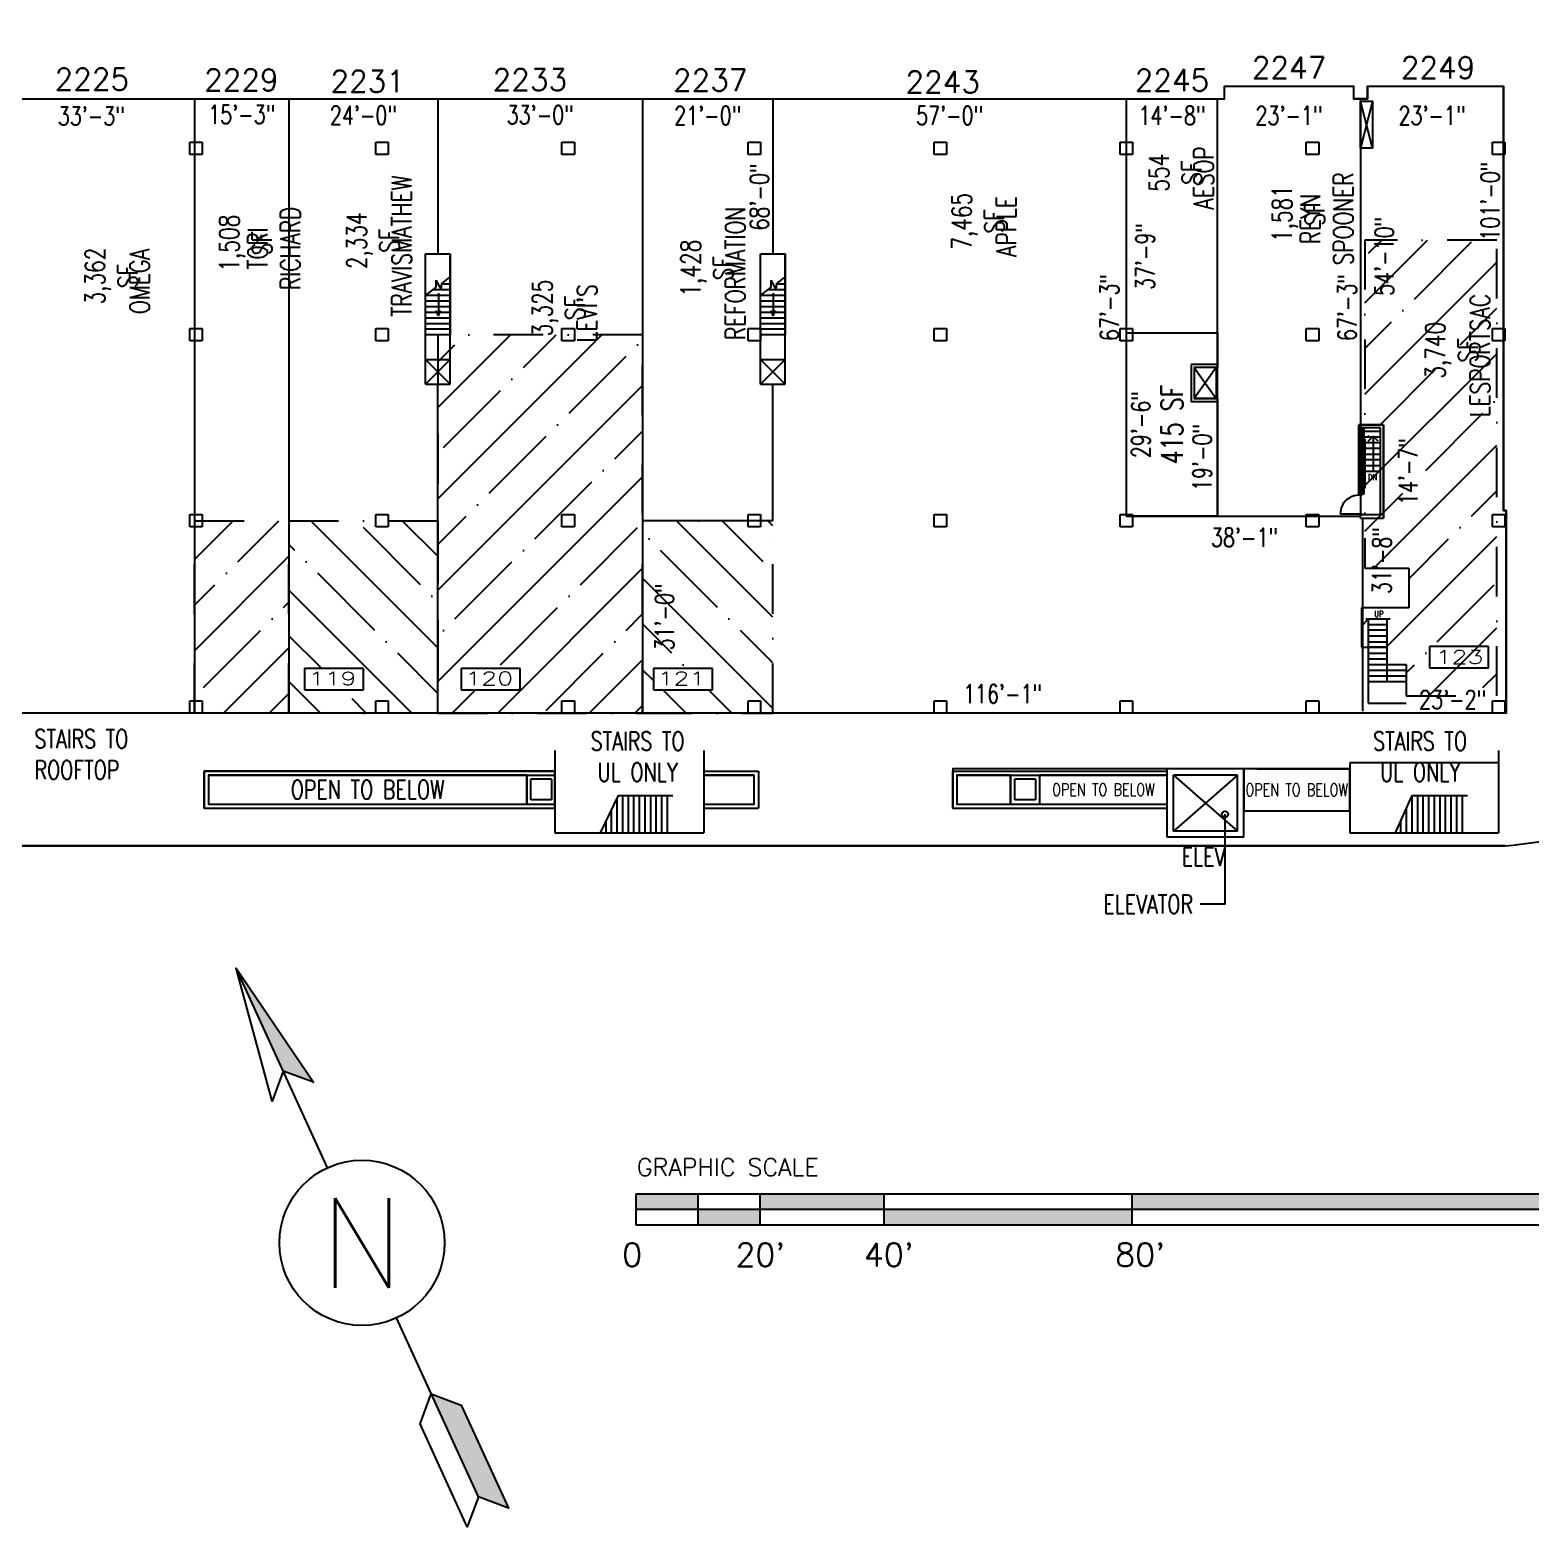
# Model space of a CAD drawing. Extents: x -13345 to 10098, y -1643 to 9113.
# Drawn here: x 5277 to 8181, y -1579 to 1316 of the extents above; entities that cross this region are included whole.
import ezdxf
from ezdxf.enums import TextEntityAlignment as Align

# ---------------------------------------------------------------- set-up
doc = ezdxf.new("R2010")
doc.units = 0
doc.header["$LTSCALE"] = 192
doc.header["$MEASUREMENT"] = 0
doc.linetypes.add('DASHDOT', pattern=[1, 0.5, -0.25, 0, -0.25])
doc.layers.get('0').update_dxf_attribs({"linetype": 'CONTINUOUS'})
doc.layers.get('DEFPOINTS').update_dxf_attribs({"linetype": 'CONTINUOUS'})
for name, color, linetype in [('ARCH-DOORS-INTERIOR', 7, 'CONTINUOUS'), ('ARCH-FEATURES', 2, 'CONTINUOUS'), ('ARCH-OPENINGS-BELOW', 1, 'CONTINUOUS'), ('ARCH-SITE-MISC', 8, 'CONTINUOUS'), ('ARCH-WALLS-EXTERIOR', 5, 'CONTINUOUS'), ('ARCH-WALLS-INTERIOR', 1, 'CONTINUOUS'), ('DIMENSIONS-TENANT', 7, 'CONTINUOUS'), ('FM-SPNO', 3, 'CONTINUOUS'), ('FM-TENANT-SF', 6, 'CONTINUOUS'), ('FM-TEXT-TENANT', 6, 'CONTINUOUS'), ('M-MEZZANINE-BORDER-ZZZ', 254, 'CONTINUOUS'), ('M-MEZZANINE-NUMBER-ZZZ', 254, 'CONTINUOUS'), ('M-MEZZANINE-ZZZ', 254, 'DASHDOT'), ('STRUCTURAL-COLUMNS', 3, 'CONTINUOUS'), ('TENANT-DEMISING', 4, 'CONTINUOUS'), ('TEXT-GENERAL', 2, 'CONTINUOUS')]:
    doc.layers.add(name, color=color, linetype=linetype)
doc.layers.add('COMMON AREA FILL', color=7, linetype='CONTINUOUS', true_color=0xdedede)
doc.styles.add('FMSTXT', font='simplex.shx', dxfattribs={"width": 0.75})
doc.styles.add('SIMPLEX', font='SIMPLEX.shx', dxfattribs={"width": 0.75})
doc.styles.get("Standard").update_dxf_attribs({"font": 'txt.shx', "width": 0.75})
doc.dimstyles.new('LP-SP-MP (without ticks)', dxfattribs={"dimscale": 0, "dimtxt": 36, "dimasz": 12, "dimexe": 8, "dimexo": 8, "dimgap": 8, "dimtad": 1, "dimdec": 0, "dimrnd": 0.0625, "dimzin": 3, "dimdsep": 46, "dimlunit": 4, "dimtxsty": 'Standard', "dimblk1": 'OBLIQUE', "dimblk2": 'OBLIQUE', "dimsah": 1, "dimcen": 0.5, "dimse1": 1, "dimse2": 1, "dimsd1": 1, "dimsd2": 1, "dimclrt": 256, "dimadec": 0, "dimazin": 0, "dimtfac": 6, "dimtdec": 0, "dimtofl": 0, "dimtmove": 0, "dimatfit": 3, "dimldrblk": 'OBLIQUE', "dimfxl": 1, "dimfrac": 2, "dimtolj": 1, "dimtzin": 3, "dimarcsym": 0})

# ---------------------------------------------------------------- blocks, each defined once
blk = doc.blocks.new('UNITSQUARE')
for p, q in [((1, 1), (0, 1)), ((0, 1), (0, 0)), ((1, 0), (1, 1)), ((0, 0), (1, 0))]:
    blk.add_line(p, q)
blk = doc.blocks.new('*D31')
at = {"layer": 'DEFPOINTS', "color": 0, "transparency": 16777216}
for p in [(5778.1, 1182.8), (6066.1, 1182.8), (6066.1, 1124.9)]:
    blk.add_point(p, dxfattribs=at)
at = {"layer": 'DIMENSIONS-TENANT', "transparency": 16777216, "insert": (5922.1, 1150.9), "char_height": 36, "attachment_point": 5}
blk.add_mtext('\\A1;24\'-0"', dxfattribs=at)
blk = doc.blocks.new('_OBLIQUE')
at = {"color": 0, "linetype": 'ByBlock'}
blk.add_line((-0.5, -0.5), (0.5, 0.5), dxfattribs=at)
blk = doc.blocks.new('*U43')
for p, q in [((0, 60), (1920, 60.1)), ((0, 60), (0, 0)), ((120, 60), (120, 0)), ((240, 60), (240, 0)), ((480, 60), (480, 0)), ((960, 60.1), (960, 0.1)), ((1920, 60.1), (1920, 0.1)), ((0, 30), (1920, 30.1)), ((0, 0), (1920, 0.1))]:
    blk.add_line(p, q)
for points in [[(0, 30), (0, 60), (120, 30), (120, 60)], [(240, 30), (240, 60), (480, 30), (480, 60)], [(960, 30.1), (960, 60.1), (1920, 30.1), (1920, 60.1)], [(120, 0), (120, 30), (240, 0), (240, 30)], [(480, 0), (480, 30), (960, 0.1), (960, 30.1)]]:
    blk.add_solid(points)
at = {"style": 'SIMPLEX'}
blk.add_text('GRAPHIC SCALE', height=33.75, dxfattribs=at).set_placement((2.3, 94.6))
for s, p in [('0', (-7, -80.4)), ("20'", (241.1, -80.4)), ("40'", (489.8, -80.4)), ("80'", (975.7, -80.3)), ("160'", (1929.4, -80.3))]:
    blk.add_text(s, height=45, rotation=0.0031, dxfattribs=at).set_placement(p, align=Align.CENTER)
blk = doc.blocks.new('*U45')
at = {"linetype": 'Continuous'}
for points in [[(-152.2, 332), (-94.1, 310.5), (-243.5, 531.2)], [(134, -292.2), (225.3, -491.4), (283.4, -513), (192.1, -313.8)]]:
    blk.add_hatch(color=256, dxfattribs=at).paths.add_polyline_path(points)
for points in [[(-152.2, 332), (-173.8, 273.9), (-243.5, 531.2), (-94.1, 310.5), (-152.2, 332)], [(-66.6, 145.3), (-243.5, 531.2)], [(225.3, -491.4), (66.6, -145.3)], [(134, -292.2), (192.1, -313.8), (283.4, -513), (225.3, -491.4), (203.7, -549.5), (112.4, -350.3), (134, -292.2)]]:
    blk.add_lwpolyline(points, dxfattribs=at)
blk.add_circle((0, 0), 159.8, dxfattribs=at)
at = {"linetype": 'Continuous', "style": 'SIMPLEX'}
blk.add_text('N', height=173.4, dxfattribs=at).set_placement((0, 0), align=Align.MIDDLE_CENTER)
blk = doc.blocks.new('fms4rm')
blk.add_attdef('FMS:RMID', text='', height=12).set_placement((0, 0), align=Align.MIDDLE_CENTER)
blk = doc.blocks.new('*D150')
at = {"layer": 'DEFPOINTS', "color": 0, "transparency": 16777216}
for p in [(5196.1, 1182.8), (5595.3, 1182.8), (5595.3, 1123.5)]:
    blk.add_point(p, dxfattribs=at)
at = {"layer": 'DIMENSIONS-TENANT', "transparency": 16777216, "insert": (5395.7, 1149.5), "char_height": 36, "attachment_point": 5}
blk.add_mtext('\\A1;33\'-3"', dxfattribs=at)
blk = doc.blocks.new('*D151')
at = {"layer": 'DEFPOINTS', "color": 0, "transparency": 16777216}
for p in [(5595.3, 1182.8), (5778.1, 1182.8), (5778.1, 1126.4)]:
    blk.add_point(p, dxfattribs=at)
at = {"layer": 'DIMENSIONS-TENANT', "transparency": 16777216, "insert": (5686.7, 1152.4), "char_height": 36, "attachment_point": 5}
blk.add_mtext('\\A1;15\'-3"', dxfattribs=at)
blk = doc.blocks.new('*D152')
at = {"layer": 'DEFPOINTS', "color": 0, "transparency": 16777216}
for p in [(6066.1, 1182.8), (6462.1, 1182.8), (6462.1, 1125.7)]:
    blk.add_point(p, dxfattribs=at)
at = {"layer": 'DIMENSIONS-TENANT', "transparency": 16777216, "insert": (6264.1, 1151.7), "char_height": 36, "attachment_point": 5}
blk.add_mtext('\\A1;33\'-0"', dxfattribs=at)
blk = doc.blocks.new('*D153')
at = {"layer": 'DEFPOINTS', "color": 0, "transparency": 16777216}
for p in [(6462.1, 1182.8), (6714.1, 1182.8), (6714.1, 1124.4)]:
    blk.add_point(p, dxfattribs=at)
at = {"layer": 'DIMENSIONS-TENANT', "transparency": 16777216, "insert": (6588.1, 1150.4), "char_height": 36, "attachment_point": 5}
blk.add_mtext('\\A1;21\'-0"', dxfattribs=at)
blk = doc.blocks.new('A$C1213074A')
at = {"layer": 'ARCH-FEATURES'}
for p, q in [((80, -252), (80, -120)), ((228, -120), (80, -120)), ((216, -132), (92, -240)), ((92, -132), (216, -240)), ((92, -240), (92, -132)), ((216, -132), (92, -132)), ((216, -240), (216, -132)), ((228, -252), (228, -120)), ((228, -252), (80, -252)), ((216, -240), (92, -240))]:
    blk.add_line(p, q, dxfattribs=at)
at = {"layer": 'TEXT-GENERAL', "style": 'SIMPLEX', "width": 0.75}
blk.add_text('ELEV', height=36, dxfattribs=at).set_placement((150, -289.6), align=Align.MIDDLE_CENTER)
blk = doc.blocks.new('*D205')
at = {"layer": 'DEFPOINTS', "color": 0, "transparency": 16777216}
for p in [(6462.1, 366.8), (6530.4, 366.8), (6462.1, -5.2)]:
    blk.add_point(p, dxfattribs=at)
at = {"layer": 'DIMENSIONS-TENANT', "transparency": 16777216, "insert": (6504.4, 180.8), "char_height": 36, "attachment_point": 5, "rotation": 90}
blk.add_mtext('\\A1;31\'-0"', dxfattribs=at)
blk = doc.blocks.new('*D214')
at = {"layer": 'DEFPOINTS', "color": 0, "transparency": 16777216}
for p in [(6714.1, 1182.8), (7398.1, 1182.8), (7398.1, 1124.4)]:
    blk.add_point(p, dxfattribs=at)
at = {"layer": 'DIMENSIONS-TENANT', "transparency": 16777216, "insert": (7056.1, 1150.4), "char_height": 36, "attachment_point": 5}
blk.add_mtext('\\A1;57\'-0"', dxfattribs=at)
blk = doc.blocks.new('*D215')
at = {"layer": 'DEFPOINTS', "color": 0, "transparency": 16777216}
for p in [(7398.1, 1182.8), (7574.3, 1182.8), (7574.3, 1124.4)]:
    blk.add_point(p, dxfattribs=at)
at = {"layer": 'DIMENSIONS-TENANT', "transparency": 16777216, "insert": (7486.2, 1150.4), "char_height": 36, "attachment_point": 5}
blk.add_mtext('\\A1;14\'-8"', dxfattribs=at)
blk = doc.blocks.new('*D216')
at = {"layer": 'DEFPOINTS', "color": 0, "transparency": 16777216}
for p in [(7574.3, 1182.8), (7850.9, 1182.7), (7850.9, 1124.4)]:
    blk.add_point(p, dxfattribs=at)
at = {"layer": 'DIMENSIONS-TENANT', "transparency": 16777216, "insert": (7712.6, 1150.4), "char_height": 36, "attachment_point": 5}
blk.add_mtext('\\A1;23\'-1"', dxfattribs=at)
blk = doc.blocks.new('*D217')
at = {"layer": 'DEFPOINTS', "color": 0, "transparency": 16777216}
for p in [(8127.7, 1207), (7850.9, 1182.7), (8127.7, 1124.4)]:
    blk.add_point(p, dxfattribs=at)
at = {"layer": 'DIMENSIONS-TENANT', "transparency": 16777216, "insert": (7989.3, 1150.4), "char_height": 36, "attachment_point": 5}
blk.add_mtext('\\A1;23\'-1"', dxfattribs=at)
blk = doc.blocks.new('*D218')
at = {"layer": 'DEFPOINTS', "color": 0, "transparency": 16777216}
for p in [(8127.7, 1207), (8127.7, -5.2), (8127.7, -5.2)]:
    blk.add_point(p, dxfattribs=at)
at = {"layer": 'DIMENSIONS-TENANT', "transparency": 16777216, "insert": (8101.7, 984.9), "char_height": 36, "attachment_point": 5, "rotation": 90}
blk.add_mtext('\\A1;101\'-0"', dxfattribs=at)
blk = doc.blocks.new('*D219')
at = {"layer": 'DEFPOINTS', "color": 0, "transparency": 16777216}
for p in [(7854.9, 6), (6462.1, -5.2), (7854.9, -5.2)]:
    blk.add_point(p, dxfattribs=at)
at = {"layer": 'DIMENSIONS-TENANT', "transparency": 16777216, "insert": (7158.5, 32), "char_height": 36, "attachment_point": 5}
blk.add_mtext('\\A1;116\'-1"', dxfattribs=at)
blk = doc.blocks.new('*D220')
at = {"layer": 'DEFPOINTS', "color": 0, "transparency": 16777216}
for p in [(7398.1, 1182.8), (7391.2, 375.5), (7398.1, 375.5)]:
    blk.add_point(p, dxfattribs=at)
at = {"layer": 'DIMENSIONS-TENANT', "transparency": 16777216, "insert": (7365.2, 779.1), "char_height": 36, "attachment_point": 5, "rotation": 90}
blk.add_mtext('\\A1;67\'-3"', dxfattribs=at)
blk = doc.blocks.new('*D221')
at = {"layer": 'DEFPOINTS', "color": 0, "transparency": 16777216}
for p in [(6714.1, 1182.8), (6714.1, 1182.8), (6714.1, 366.8)]:
    blk.add_point(p, dxfattribs=at)
at = {"layer": 'DIMENSIONS-TENANT', "transparency": 16777216, "insert": (6688.1, 992.9), "char_height": 36, "attachment_point": 5, "rotation": 90}
blk.add_mtext('\\A1;68\'-0"', dxfattribs=at)
blk = doc.blocks.new('*D222')
at = {"layer": 'DEFPOINTS', "color": 0, "transparency": 16777216}
for p in [(7398.1, 375.5), (7854.9, 375.5), (7854.9, 308.6)]:
    blk.add_point(p, dxfattribs=at)
at = {"layer": 'DIMENSIONS-TENANT', "transparency": 16777216, "insert": (7626.5, 334.6), "char_height": 36, "attachment_point": 5}
blk.add_mtext('\\A1;38\'-1"', dxfattribs=at)
blk = doc.blocks.new('*D223')
at = {"layer": 'DEFPOINTS', "color": 0, "transparency": 16777216}
for p in [(7854.9, 374.7), (7854.9, -5.2), (7918.3, -5.2)]:
    blk.add_point(p, dxfattribs=at)
at = {"layer": 'DIMENSIONS-TENANT', "transparency": 16777216, "insert": (7892.3, 289.8), "char_height": 36, "attachment_point": 5, "rotation": 90}
blk.add_mtext('\\A1;31\'-8"', dxfattribs=at)
blk = doc.blocks.new('*D224')
at = {"layer": 'DEFPOINTS', "color": 0, "transparency": 16777216}
for p in [(7854.9, -5.2), (8132.5, -5.2), (8132.5, -5.2)]:
    blk.add_point(p, dxfattribs=at)
at = {"layer": 'DIMENSIONS-TENANT', "transparency": 16777216, "insert": (8029.2, 20.8), "char_height": 36, "attachment_point": 5}
blk.add_mtext('\\A1;23\'-2"', dxfattribs=at)
blk = doc.blocks.new('*D225')
at = {"layer": 'DEFPOINTS', "color": 0, "transparency": 16777216}
for p in [(7892.3, 549.3), (7969, 549.3), (7892.3, 374.7)]:
    blk.add_point(p, dxfattribs=at)
at = {"layer": 'DIMENSIONS-TENANT', "transparency": 16777216, "insert": (7943, 462), "char_height": 36, "attachment_point": 5, "rotation": 90}
blk.add_mtext('\\A1;14\'-7"', dxfattribs=at)
blk = doc.blocks.new('*D226')
at = {"layer": 'DEFPOINTS', "color": 0, "transparency": 16777216}
for p in [(7874.1, 1207), (7850.9, 549.3), (7922.9, 549.3)]:
    blk.add_point(p, dxfattribs=at)
at = {"layer": 'DIMENSIONS-TENANT', "transparency": 16777216, "insert": (7896.9, 878.1), "char_height": 36, "attachment_point": 5, "rotation": 90}
blk.add_mtext('\\A1;54\'-10"', dxfattribs=at)
blk = doc.blocks.new('*D227')
at = {"layer": 'DEFPOINTS', "color": 0, "transparency": 16777216}
for p in [(7850.9, 1182.7), (7850.9, 375.5), (7851, 375.5)]:
    blk.add_point(p, dxfattribs=at)
at = {"layer": 'DIMENSIONS-TENANT', "transparency": 16777216, "insert": (7825, 779.1), "char_height": 36, "attachment_point": 5, "rotation": 90}
blk.add_mtext('\\A1;67\'-3"', dxfattribs=at)
blk = doc.blocks.new('*D643')
at = {"layer": 'DEFPOINTS', "color": 0, "transparency": 16777216}
for p in [(7398.1, 1182.8), (7460.2, 1182.8), (7398.1, 729.9)]:
    blk.add_point(p, dxfattribs=at)
at = {"layer": 'DIMENSIONS-TENANT', "transparency": 16777216, "insert": (7434.2, 877.7), "char_height": 36, "attachment_point": 5, "rotation": 90}
blk.add_mtext('\\A1;37\'-9"', dxfattribs=at)
blk = doc.blocks.new('*D644')
at = {"layer": 'DEFPOINTS', "color": 0, "transparency": 16777216}
for p in [(7398.1, 729.9), (7398.1, 375.5), (7452.1, 375.5)]:
    blk.add_point(p, dxfattribs=at)
at = {"layer": 'DIMENSIONS-TENANT', "transparency": 16777216, "insert": (7426.1, 552.7), "char_height": 36, "attachment_point": 5, "rotation": 90}
blk.add_mtext('\\A1;29\'-6"', dxfattribs=at)
blk = doc.blocks.new('*D645')
at = {"layer": 'DEFPOINTS', "color": 0, "transparency": 16777216}
for p in [(7574.3, 603), (7570.6, 375.5), (7574.3, 375.5)]:
    blk.add_point(p, dxfattribs=at)
at = {"layer": 'DIMENSIONS-TENANT', "transparency": 16777216, "insert": (7544.6, 489.2), "char_height": 36, "attachment_point": 5, "rotation": 90}
blk.add_mtext('\\A1;19\'-0"', dxfattribs=at)

msp = doc.modelspace()

# ---------------------------------------------------------------- hatches: boundary and pattern name
at = {"layer": 'M-MEZZANINE-ZZZ'}
h = msp.add_hatch(dxfattribs=at)
h.set_pattern_fill('ANSI35', color=256, scale=500, style=0)
h.paths.add_polyline_path([(7939, 28.3), (8114.4, 28.3), (8114.4, 909.7), (7859.5, 909.7), (7859.5, 275.3), (7944.3, 275.3), (7944.3, 198.1), (7852.6, 198.1), (7852.6, 122.1), (7901.6, 122.1), (7901.6, 88.8), (7939, 88.8)])
edge = h.paths.add_edge_path(flags=16)
edge.add_line((7984.2, 82.5), (8098.2, 82.5))
edge = h.paths.add_edge_path(flags=16)
edge.add_line((8098.2, 82.5), (8098.2, 123.5))
edge = h.paths.add_edge_path(flags=16)
edge.add_line((8098.2, 123.5), (7984.2, 123.5))
edge = h.paths.add_edge_path(flags=16)
edge.add_line((7984.2, 123.5), (7984.2, 82.5))
h = msp.add_hatch(dxfattribs=at)
h.set_pattern_fill('ANSI35', color=256, scale=500, style=0)
h.paths.add_polyline_path([(6462.1, 726.6), (6066.1, 726.6), (6066.1, -5.2), (6462.1, -5.2)])
h.paths.add_polyline_path([(6225.1, 80.8), (6225.1, 39.8), (6111.1, 39.8), (6111.1, 80.8)])
h = msp.add_hatch(dxfattribs=at)
h.set_pattern_fill('ANSI35', color=256, scale=500, style=0)
h.paths.add_polyline_path([(5595.3, 366.8), (5778.1, 366.8), (5778.1, -5.2), (5595.3, -5.2)])
h = msp.add_hatch(dxfattribs=at)
h.set_pattern_fill('ANSI35', color=256, scale=500, angle=90, style=0)
h.paths.add_polyline_path([(5778.1, 366.8), (6066.1, 366.8), (6066.1, -5.2), (5778.1, -5.2)])
h.paths.add_polyline_path([(5808.1, 39.8), (5808.1, 80.8), (5922.1, 80.8), (5922.1, 39.8)])
h = msp.add_hatch(dxfattribs=at)
h.set_pattern_fill('ANSI35', color=256, scale=500, angle=90, style=0)
h.paths.add_polyline_path([(6714.1, 366.8), (6462.1, 366.8), (6462.1, -5.2), (6714.1, -5.2)])
h.paths.add_polyline_path([(6597.1, 80.8), (6597.1, 39.8), (6483.1, 39.8), (6483.1, 80.8)])

# ---------------------------------------------------------------- linework, layer by layer
at = {"layer": 'ARCH-DOORS-INTERIOR'}
msp.add_line((7811.8, 380.1), (7854.2, 380.1), dxfattribs=at)
msp.add_arc((7847.8, 380.1), 36, 79.7607, 180, dxfattribs=at)
at = {"layer": 'ARCH-FEATURES'}
for p, q in [((7874.1, 1087.5), (7850.9, 1178.5)), ((7874.1, 1178.5), (7850.9, 1087.5)), ((6042, 726.1), (6042, 883)), ((6042, 883), (6089.9, 883)), ((6089.9, 883), (6089.9, 726.1)), ((6690, 883), (6737.9, 883)), ((6690, 726.1), (6690, 883)), ((6737.9, 883), (6737.9, 726.1)), ((6042, 802.3), (6062.4, 817.8)), ((6089.9, 813.2), (6056.4, 813.2)), ((6062.4, 831.8), (6072.2, 813.2)), ((6062.4, 831.8), (6062.4, 817.8)), ((6072.2, 813.2), (6073.5, 826.2)), ((6089.9, 824.1), (6073.3, 824.1)), ((6089.9, 838.7), (6073.5, 826.2)), ((6690, 802.3), (6710.4, 817.8)), ((6737.9, 813.2), (6704.4, 813.2)), ((6710.4, 831.8), (6720.2, 813.2)), ((6710.4, 831.8), (6710.4, 817.8)), ((6720.2, 813.2), (6721.5, 826.2)), ((6737.9, 824.1), (6721.3, 824.1)), ((6737.9, 838.7), (6721.5, 826.2)), ((6089.9, 802.3), (6042, 802.3)), ((6089.9, 791.4), (6042, 791.4)), ((6067, 806.8), (6067, 762.8)), ((6737.9, 802.3), (6690, 802.3)), ((6737.9, 791.4), (6690, 791.4)), ((6715, 806.8), (6715, 762.8)), ((6089.9, 780.5), (6042, 780.5)), ((6089.9, 769.6), (6042, 769.6)), ((6089.9, 758.8), (6042, 758.8)), ((6067, 762.8), (6063, 773.5)), ((6067, 762.8), (6071.3, 773.5)), ((6737.9, 780.5), (6690, 780.5)), ((6737.9, 769.6), (6690, 769.6)), ((6737.9, 758.8), (6690, 758.8)), ((6715, 762.8), (6711, 773.5)), ((6715, 762.8), (6719.3, 773.5)), ((6089.9, 747.9), (6042, 747.9)), ((6089.9, 737), (6042, 737)), ((6089.9, 726.1), (6042, 726.1)), ((6089.9, 726.1), (6042, 726.1)), ((6737.9, 747.9), (6690, 747.9)), ((6737.9, 737), (6690, 737)), ((6737.9, 726.1), (6690, 726.1)), ((6737.9, 726.1), (6690, 726.1)), ((6090.1, 678.8), (6042.1, 630.8)), ((6042.1, 678.8), (6090.1, 630.8)), ((6738.1, 678.8), (6690.1, 630.8)), ((6690.1, 678.8), (6738.1, 630.8)), ((7529.3, 663), (7571.4, 603)), ((7571.4, 663), (7529.3, 603)), ((7889.3, 539.2), (7857.3, 539.2)), ((7889.3, 528.3), (7857.3, 528.3)), ((7889.3, 517.3), (7857.3, 517.3)), ((7889.3, 506.2), (7857.3, 506.2)), ((7889.3, 495.2), (7857.3, 495.2)), ((7889.3, 484.3), (7857.3, 484.3)), ((7889.3, 473.3), (7857.3, 473.3)), ((7889.3, 462.2), (7857.3, 462.2)), ((7860.9, 176.8), (7908, 176.8)), ((7866.2, 14.1), (7866.2, 176.8)), ((7901.6, 176.8), (7901.6, 55.8)), ((7901.6, 165.7), (7866.2, 165.7)), ((7901.6, 154.9), (7866.2, 154.9)), ((7901.6, 143.8), (7866.2, 143.8)), ((7866.2, 132.8), (7901.7, 132.8)), ((7901.6, 122.1), (7866.2, 122.1)), ((7866.2, 110.7), (7901.6, 110.7)), ((7866.2, 99.8), (7901.6, 99.8)), ((7866.2, 88.8), (7939, 88.8)), ((7866.2, 77.7), (7939, 77.7)), ((7866.2, 66.7), (7939, 66.7)), ((7866.2, 55.8), (7939, 55.8)), ((7866.2, 14.1), (7939, 14.1)), ((7650.1, -113.2), (7542.1, -113.2)), ((7650.1, -113.2), (7830.1, -113.2)), ((6238.1, -125.2), (6238.1, -181.2)), ((6246.1, -173.2), (6246.1, -133.2)), ((6286.1, -133.2), (6246.1, -133.2)), ((6286.1, -133.2), (6286.1, -173.2)), ((7174.1, -125.2), (7174.1, -181.2)), ((7182.1, -173.2), (7182.1, -133.2)), ((7222.1, -133.2), (7182.1, -133.2)), ((7222.1, -133.2), (7222.1, -173.2)), ((7230.1, -125.2), (7230.1, -181.2)), ((6286.1, -173.2), (6246.1, -173.2)), ((6415.1, -164.8), (6380, -236.8)), ((6412.4, -170.3), (6412.4, -236.8)), ((6415.1, -164.8), (6520.4, -164.8)), ((6423.2, -164.8), (6423.2, -236.8)), ((6434, -164.8), (6434, -236.8)), ((6444.8, -164.8), (6444.8, -236.8)), ((6455.6, -164.8), (6455.6, -236.8)), ((6466.4, -164.8), (6466.4, -236.8)), ((6477.2, -164.8), (6477.2, -236.8)), ((6488, -164.8), (6488, -236.8)), ((6498.8, -164.8), (6498.8, -236.8)), ((6509.6, -164.8), (6509.6, -236.8)), ((7222.1, -173.2), (7182.1, -173.2)), ((7950.4, -164.8), (7917.7, -236.8)), ((7950.1, -164.8), (7950.1, -236.8)), ((7950.4, -164.8), (8058.1, -164.8)), ((7960.9, -164.8), (7960.9, -236.8)), ((7971.7, -164.8), (7971.7, -236.8)), ((7982.5, -164.8), (7982.5, -236.8)), ((7993.3, -164.8), (7993.3, -236.8)), ((8004.1, -164.8), (8004.1, -236.8)), ((8014.9, -164.8), (8014.9, -236.8)), ((8025.7, -164.8), (8025.7, -236.8)), ((8036.5, -164.8), (8036.5, -236.8)), ((8047.3, -164.8), (8047.3, -236.8)), ((6401.6, -192.5), (6401.6, -236.8)), ((7625.2, -194), (7830.1, -194)), ((7939.3, -189.3), (7939.3, -236.8)), ((6390.8, -214.6), (6390.8, -236.8)), ((7928.5, -213), (7928.5, -236.8))]:
    msp.add_line(p, q, dxfattribs=at)
for points in [[(7477.2, -113.2), (7062.1, -113.2), (7062.1, -189.2), (7477.2, -189.2)], [(6292.4, -117.2), (5614.1, -117.2), (5614.1, -189.2), (6292.4, -189.2)]]:
    msp.add_lwpolyline(points, close=True, dxfattribs=at)
at = {"layer": 'ARCH-OPENINGS-BELOW'}
for p, q in [((5614.1, -117.2), (6292.4, -117.2)), ((5614.1, -189.2), (5614.1, -117.2)), ((5622.1, -125.2), (6292.4, -125.2)), ((5622.1, -125.2), (5622.1, -181.2)), ((6580.4, -117.2), (6686.1, -117.2)), ((6580.4, -125.2), (6678.1, -125.2)), ((6678.1, -181.2), (6678.1, -125.2)), ((6686.1, -117.2), (6686.1, -189.2)), ((7062.1, -117.2), (7477.2, -117.2)), ((7062.1, -189.2), (7062.1, -117.2)), ((7070.1, -125.2), (7477.2, -125.2)), ((7070.1, -125.2), (7070.1, -181.2)), ((5614.1, -189.2), (6292.4, -189.2)), ((5622.1, -181.2), (6292.4, -181.2)), ((6580.4, -181.2), (6678.1, -181.2)), ((6580.4, -189.2), (6686.1, -189.2)), ((7062.1, -189.2), (7477.2, -189.2)), ((7070.1, -181.2), (7477.2, -181.2))]:
    msp.add_line(p, q, dxfattribs=at)
at = {"layer": 'ARCH-SITE-MISC'}
msp.add_line((8130.5, -261.9), (3646, -261.9), dxfattribs=at)
msp.add_arc((7920.7, 1766.4), 2039.1, 275.9063, 282.6468, dxfattribs=at)
at = {"layer": 'ARCH-WALLS-EXTERIOR'}
for p, q in [((7587.7, 1207), (7837.5, 1207)), ((7587.7, 1182.8), (7587.7, 1207)), ((7837.5, 1207), (7837.5, 1182.7)), ((7864.3, 1207), (8127.7, 1207)), ((7864.3, 1207), (7864.3, 1182.7)), ((8127.7, 386.4), (8127.7, 1207)), ((4914.1, 1182.8), (6463.1, 1182.8)), ((6462.1, 1182.8), (6714.1, 1182.8)), ((6714.1, 1182.8), (7587.7, 1182.8)), ((7864.3, 1182.7), (7837.5, 1182.7)), ((8132.5, 386.4), (8127.7, 386.4)), ((8132.5, -5.2), (8132.5, 386.4)), ((8132.5, -5.2), (4914.8, -5.2)), ((6292.4, -77.2), (6292.4, -236.8)), ((6580.4, -77.2), (6580.4, -236.8)), ((8118.1, -77.2), (8118.1, -236.8)), ((7830.1, -101.2), (7830.1, -236.8)), ((8118.1, -101.2), (7830.1, -101.2)), ((6292.4, -236.8), (6580.4, -236.8)), ((7830.1, -236.8), (8118.1, -236.8))]:
    msp.add_line(p, q, dxfattribs=at)
at = {"layer": 'ARCH-WALLS-INTERIOR'}
for p, q in [((6042.1, 630.8), (6042.1, 882.8)), ((6042.1, 882.8), (6090.1, 882.8)), ((6090.1, 630.8), (6090.1, 882.8)), ((6690.1, 882.8), (6738.1, 882.8)), ((6690.1, 630.8), (6690.1, 882.8)), ((6738.1, 630.8), (6738.1, 882.8)), ((6042.1, 678.8), (6090.1, 678.8)), ((6690.1, 678.8), (6738.1, 678.8)), ((7574.3, 669), (7523.3, 669)), ((7523.3, 669), (7523.3, 597)), ((7529.3, 663), (7529.3, 603)), ((7571.4, 663), (7529.3, 663)), ((7571.4, 663), (7571.4, 603)), ((6042.1, 630.8), (6090.1, 630.8)), ((6690.1, 630.8), (6738.1, 630.8)), ((7574.3, 597), (7523.4, 597)), ((7571.4, 603), (7529.3, 603)), ((7847.8, 418.2), (7847.8, 552.3)), ((7895.3, 552.3), (7847.8, 552.3)), ((7853.7, 552.3), (7895.3, 552.3)), ((7895.3, 552.3), (7895.3, 371.7)), ((7895.3, 371.7), (7895.3, 552.3)), ((7889.3, 546.2), (7853.7, 546.2)), ((7853.7, 546.2), (7853.7, 418.2)), ((7857.3, 546.2), (7857.3, 418.2)), ((7889.3, 378.2), (7889.3, 546.2)), ((7857.3, 418.2), (7847.8, 418.2)), ((7851, 371.7), (7851, 378.5)), ((7889.3, 378.2), (7851, 378.2)), ((7851, 371.7), (7895.3, 371.7)), ((7857.9, 371.7), (7895.3, 371.7))]:
    msp.add_line(p, q, dxfattribs=at)
msp.add_lwpolyline([(7850.9, 1178.5), (7874.1, 1178.5), (7874.1, 1087.5), (7850.9, 1087.5)], close=True, dxfattribs=at)
at = {"layer": 'COMMON AREA FILL'}
msp.add_lwpolyline([(3646, -261.9), (8130.5, -261.9, 0.029419), (8367.1, -223.2), (8618.4, -223.2, -0.11072), (8772, -257.7), (9104.8, -414.8, 0.11072), (9258.5, -449.2), (9558.1, -449.2), (9558.1, -353), (9548, -353), (9548, -41.2), (9182.1, -41.2), (9182.1, 399.3), (9068.6, 399.3), (9068.6, 252.3), (8969.2, 252.3), (8969.2, 154.8), (8963.2, 154.8), (8963.2, 710.8), (8958.1, 710.8), (8958.1, 1266.8), (8826.8, 1266.8), (8826.8, 2902.8)], format="xyb", dxfattribs=at)
msp.add_lwpolyline([(4914.1, 1182.8), (6463.1, 1182.8), (6714.1, 1182.8), (7587.7, 1182.8), (7587.7, 1207), (7587.7, 1207), (7837.5, 1207), (7837.5, 1207), (7837.5, 1182.7), (7864.3, 1182.7), (7864.3, 1207), (8127.7, 1207), (8127.7, 386.4), (8132.5, 386.4), (8132.5, -5.2), (3222.1, -5.2)], dxfattribs=at)
for points in [[(7830.1, -113.2), (7650.1, -113.2), (7625.2, -113.2), (7625.2, -194), (7830.1, -194)], [(6238.1, -125.2), (5622.1, -125.2), (5622.1, -181.2), (6238.1, -181.2)], [(6678.1, -125.2), (6580.4, -125.2), (6580.4, -181.2), (6678.1, -181.2)], [(7174.1, -125.2), (7070.1, -125.2), (7070.1, -181.2), (7174.1, -181.2)], [(7477.2, -125.2), (7230.1, -125.2), (7230.1, -181.2), (7477.2, -181.2)]]:
    msp.add_lwpolyline(points, close=True, dxfattribs=at)
at = {"layer": 'DEFPOINTS'}
msp.add_lwpolyline([(7398.1, 729.9), (7574.3, 729.9), (7574.3, 663), (7529.3, 663), (7529.3, 603), (7574.3, 603), (7574.3, 375.5), (7398.1, 375.5)], close=True, dxfattribs=at)
at = {"layer": 'M-MEZZANINE-ZZZ'}
for points in [[(7939, 28.3), (8114.4, 28.3), (8114.4, 909.7), (7859.5, 909.7), (7859.5, 275.3), (7944.3, 275.3), (7944.3, 198.1), (7852.6, 198.1), (7852.6, 122.1), (7901.6, 122.1), (7901.6, 88.8), (7939, 88.8)], [(6462.1, 726.6), (6066.1, 726.6), (6066.1, -5.2), (6462.1, -5.2)], [(5595.3, 366.8), (5778.1, 366.8), (5778.1, -5.2), (5595.3, -5.2)], [(5778.1, 366.8), (6066.1, 366.8), (6066.1, -5.2), (5778.1, -5.2)], [(6714.1, 366.8), (6462.1, 366.8), (6462.1, -5.2), (6714.1, -5.2)]]:
    msp.add_lwpolyline(points, close=True, dxfattribs=at)
at = {"layer": 'TENANT-DEMISING'}
for p, q in [((5595.3, 1182.8), (5595.3, -5.2)), ((5778.1, 1182.8), (5778.1, -5.2)), ((6066.1, 1182.8), (6066.1, 882.8)), ((6462.1, 1182.8), (6462.1, -5.2)), ((6714.1, 1182.8), (6714.1, 882.8)), ((7398.1, 375.5), (7398.1, 1182.8)), ((7574.3, 375.5), (7574.3, 1182.8)), ((7850.9, 1182.8), (7850.9, 375.5)), ((6066.1, -5.2), (6066.1, 630.8)), ((6714.1, 366.8), (6714.1, 630.8)), ((6714.1, 366.8), (6462.1, 366.8)), ((7398.1, 375.5), (7851, 375.5)), ((7854.9, 371.7), (7854.9, -1.5))]:
    msp.add_line(p, q, dxfattribs=at)
msp.add_lwpolyline([(7398.1, 729.9), (7574.3, 729.9)], dxfattribs=at)
at = {"layer": 'TEXT-GENERAL'}
for p, q in [((7865.7, 520.7), (7875.2, 530.3)), ((7875.2, 530.3), (7875.2, 462.2)), ((7884.8, 520.7), (7875.2, 530.3)), ((7588.8, -374.6), (7588.8, -200.8)), ((7588.8, -374.6), (7540.6, -374.6))]:
    msp.add_line(p, q, dxfattribs=at)
msp.add_circle((7588.8, -200.8), 6, dxfattribs=at)

# ---------------------------------------------------------------- block references
for name, p in [('A$C1213074A', (7397.2, 6.8)), ('*U45', (5919.3, -1029.6)), ('*U43', (6448.8, -994.7))]:
    msp.add_blockref(name, p)
at = {"layer": 'FM-SPNO', "xscale": 3.5, "yscale": 3.5, "zscale": 3.5}
for p, values in [((7712.6, 1243), {'FMS:RMID': '2247'}), ((8000.9, 1243), {'FMS:RMID': '2249'}), ((5396.8, 1220.7), {'FMS:RMID': '2225'}), ((5686, 1219.1), {'FMS:RMID': '2229'}), ((5930.3, 1216.6), {'FMS:RMID': '2231'}), ((6244.1, 1219.5), {'FMS:RMID': '2233'}), ((6593, 1218.8), {'FMS:RMID': '2237'}), ((7042.7, 1215.1), {'FMS:RMID': '2243'}), ((7486.2, 1218.8), {'FMS:RMID': '2245'})]:
    msp.add_blockref('fms4rm', p, dxfattribs=at).add_auto_attribs(values)
at = {"layer": 'M-MEZZANINE-BORDER-ZZZ', "xscale": 114, "yscale": 41.00000000000023, "zscale": 12}
for p in [(7984.2, 82.5), (5808.1, 39.8), (6111.1, 39.8), (6483.1, 39.8)]:
    msp.add_blockref('UNITSQUARE', p, dxfattribs=at)
at = {"layer": 'STRUCTURAL-COLUMNS', "xscale": 24, "yscale": -24, "zscale": 12}
for p in [(5586.1, 1098.8), (5946.1, 1098.8), (6306.1, 1098.8), (6666.1, 1098.8), (7026.1, 1098.8), (7386.1, 1098.8), (7746.1, 1098.8), (8106.1, 1098.8), (5586.1, 738.8), (5946.1, 738.8), (6306.1, 738.8), (6666.1, 738.8), (7026.1, 738.8), (7386.1, 738.8), (7746.1, 738.8), (8106.1, 738.8), (5586.1, 378.8), (5946.1, 378.8), (6306.1, 378.8), (6666.1, 378.8), (7026.1, 378.8), (7386.1, 378.8), (7746.1, 378.8), (8106.1, 378.8), (5586.1, 18.8), (5946.1, 18.8), (6306.1, 18.8), (6666.1, 18.8), (7026.1, 18.8), (7386.1, 18.8), (7746.1, 18.8), (8106.1, 18.8)]:
    msp.add_blockref('UNITSQUARE', p, dxfattribs=at)

# ---------------------------------------------------------------- texts
at = {"layer": 'FM-TENANT-SF', "style": 'SIMPLEX', "width": 0.75}
msp.add_text('415 SF', height=42, rotation=90, dxfattribs=at).set_placement((7486.4, 552.7), align=Align.MIDDLE_CENTER)
at = {"layer": 'FM-TENANT-SF', "char_height": 38, "width": 1, "attachment_point": 5, "rotation": 90, "style": 'FMSTXT'}
for s, insert in [('554 SF', (7492.8, 1039.9)), ('7,465 SF', (7110.9, 945.9)), ('1,581 SF', (7730.8, 960.7)), ('2,334 SF', (5940.8, 908.3)), ('1,508 SF', (5694.1, 903.6)), ('1,428 SF', (6586.6, 855.3)), ('3,362 SF', (5434.5, 840)), ('3,325 SF', (6299.6, 778.2)), ('3,740 SF', (8027.1, 696.4))]:
    msp.add_mtext(s, dxfattribs=dict(at, insert=insert))
at = {"layer": 'FM-TEXT-TENANT', "char_height": 38, "width": 1, "attachment_point": 5, "rotation": 90, "style": 'FMSTXT'}
for s, insert in [('AESOP', (7547.8, 1029.9)), ('TRAVISMATHEW', (5995.8, 898.3)), ('REYN SPOONER', (7785.8, 950.7)), ('APPLE', (7165.9, 935.9)), ('TORI RICHARD', (5749.1, 893.6)), ('REFORMATION', (6641.6, 845.3)), ('OMEGA', (5489.5, 830)), ("LEVI'S", (6354.6, 768.2)), ('LESPORTSAC', (8082.1, 686.4))]:
    msp.add_mtext(s, dxfattribs=dict(at, insert=insert))
at = {"layer": 'M-MEZZANINE-NUMBER-ZZZ', "width": 1.384615}
for s, p in [('123', (7996.2, 90.4)), ('119', (5816.1, 48.8)), ('120', (6119.1, 48.8)), ('121', (6491.1, 48.8))]:
    msp.add_text(s, height=26, dxfattribs=at).set_placement(p)
at = {"layer": 'TEXT-GENERAL', "style": 'SIMPLEX', "width": 0.75}
for s, height, p in [('DN', 12, (7874, 451)), ('UP', 12, (7886.5, 186.6)), ('OPEN TO BELOW', 36, (5930.1, -153.2))]:
    msp.add_text(s, height=height, dxfattribs=at).set_placement(p, align=Align.MIDDLE_CENTER)
msp.add_text('ELEVATOR', height=36, dxfattribs=at).set_placement((7526.9, -374.8), align=Align.MIDDLE_RIGHT)
at = {"layer": 'TEXT-GENERAL', "style": 'SIMPLEX'}
for s, insert, char_height, width, attachment_point in [('STAIRS TO ROOFTOP', (5285.7, -85.1), 36, 208.286, 4), ('STAIRS TO UL ONLY', (6452.5, -89.5), 36, 208.286, 5), ('STAIRS TO UL ONLY', (7966.2, -89.4), 36, 208.286, 5), ('OPEN TO BELOW', (7353.6, -153.2), 24, 247.16, 5), ('OPEN TO BELOW', (7727.6, -153.6), 24, 204.84, 5)]:
    msp.add_mtext(s, dxfattribs=dict(at, insert=insert, char_height=char_height, width=width, attachment_point=attachment_point))

# ---------------------------------------------------------------- dimensions: what is measured, and where the dimension line sits
at = {"layer": 'DIMENSIONS-TENANT'}
for base, p1, p2, override, picture, middle in [((8127.7, 1124.4), (7850.9, 1182.7), (8127.7, 1207), {"dimscale": 1, "dimtmove": 1}, '*D217', (7989.3, 1150.4)), ((5595.3, 1123.5), (5196.1, 1182.8), (5595.3, 1182.8), {"dimscale": 1}, '*D150', (5395.7, 1149.5)), ((5778.1, 1126.4), (5595.3, 1182.8), (5778.1, 1182.8), {"dimscale": 1}, '*D151', (5686.7, 1152.4)), ((6066.1, 1124.9), (5778.1, 1182.8), (6066.1, 1182.8), {"dimscale": 1}, '*D31', (5922.1, 1150.9)), ((6462.1, 1125.7), (6066.1, 1182.8), (6462.1, 1182.8), {"dimscale": 1}, '*D152', (6264.1, 1151.7)), ((6714.1, 1124.4), (6462.1, 1182.8), (6714.1, 1182.8), {"dimscale": 1}, '*D153', (6588.1, 1150.4)), ((7398.1, 1124.4), (6714.1, 1182.8), (7398.1, 1182.8), {"dimscale": 1}, '*D214', (7056.1, 1150.4)), ((7574.3, 1124.4), (7398.1, 1182.8), (7574.3, 1182.8), {"dimscale": 1, "dimtmove": 1}, '*D215', (7486.2, 1150.4)), ((7850.9, 1124.4), (7574.3, 1182.8), (7850.9, 1182.7), {"dimscale": 1, "dimtmove": 1}, '*D216', (7712.6, 1150.4)), ((7854.9, 308.6), (7398.1, 375.5), (7854.9, 375.5), {"dimscale": 1}, '*D222', (7626.5, 334.6)), ((7854.9, 6), (6462.1, -5.2), (7854.9, -5.2), {"dimscale": 1}, '*D219', (7158.5, 32))]:
    dim = msp.add_linear_dim(base=base, p1=p1, p2=p2, dimstyle='LP-SP-MP (without ticks)', override=override, dxfattribs=at)
    dim.commit()
    dim.dimension.update_dxf_attribs({"geometry": picture, "text_midpoint": middle})
for base, p1, p2, override, picture, middle in [((7922.9, 549.3), (7874.1, 1207), (7850.9, 549.3), {"dimscale": 1}, '*D226', (7896.9, 878.1)), ((7391.2, 375.5), (7398.1, 1182.8), (7398.1, 375.5), {"dimscale": 1}, '*D220', (7365.2, 779.1)), ((7851, 375.5), (7850.9, 1182.7), (7850.9, 375.5), {"dimscale": 1}, '*D227', (7825, 779.1)), ((7452.1, 375.5), (7398.1, 729.9), (7398.1, 375.5), {"dimscale": 1, "dimtmove": 1}, '*D644', (7426.1, 552.7)), ((7570.62564, 375.46411), (7574.28759, 602.96407), (7574.28759, 375.46411), {"dimscale": 1}, '*D645', (7544.62564, 489.21409)), ((7969, 549.3), (7892.3, 374.7), (7892.3, 549.3), {"dimscale": 1}, '*D225', (7943, 462)), ((6530.4, 366.8), (6462.1, -5.2), (6462.1, 366.8), {"dimscale": 1}, '*D205', (6504.4, 180.8))]:
    dim = msp.add_linear_dim(base=base, p1=p1, p2=p2, angle=90, dimstyle='LP-SP-MP (without ticks)', override=override, dxfattribs=at)
    dim.commit()
    dim.dimension.update_dxf_attribs({"geometry": picture, "text_midpoint": middle})
for base, p1, p2, picture, middle in [((8127.7, -5.2), (8127.7, 1207), (8127.7, -5.2), '*D218', (8127.7, 984.9)), ((6714.1, 1182.8), (6714.1, 366.8), (6714.1, 1182.8), '*D221', (6714.1, 992.9)), ((7460.2, 1182.8), (7398.1, 729.9), (7398.1, 1182.8), '*D643', (7460.2, 877.7)), ((7918.3, -5.2), (7854.9, 374.7), (7854.9, -5.2), '*D223', (7918.3, 289.8))]:
    dim = msp.add_linear_dim(base=base, p1=p1, p2=p2, angle=90, dimstyle='LP-SP-MP (without ticks)', override={"dimscale": 1}, dxfattribs=at)
    dim.commit()
    dim.dimension.update_dxf_attribs({"geometry": picture, "text_midpoint": middle, "dimtype": 160})
dim = msp.add_linear_dim(base=(8132.5, -5.2), p1=(7854.9, -5.2), p2=(8132.5, -5.2), dimstyle='LP-SP-MP (without ticks)', override={"dimscale": 1}, dxfattribs=at)
dim.commit()
dim.dimension.update_dxf_attribs({"geometry": '*D224', "text_midpoint": (8029.2, -5.2), "dimtype": 160})

doc.saveas('drawing.dxf')
